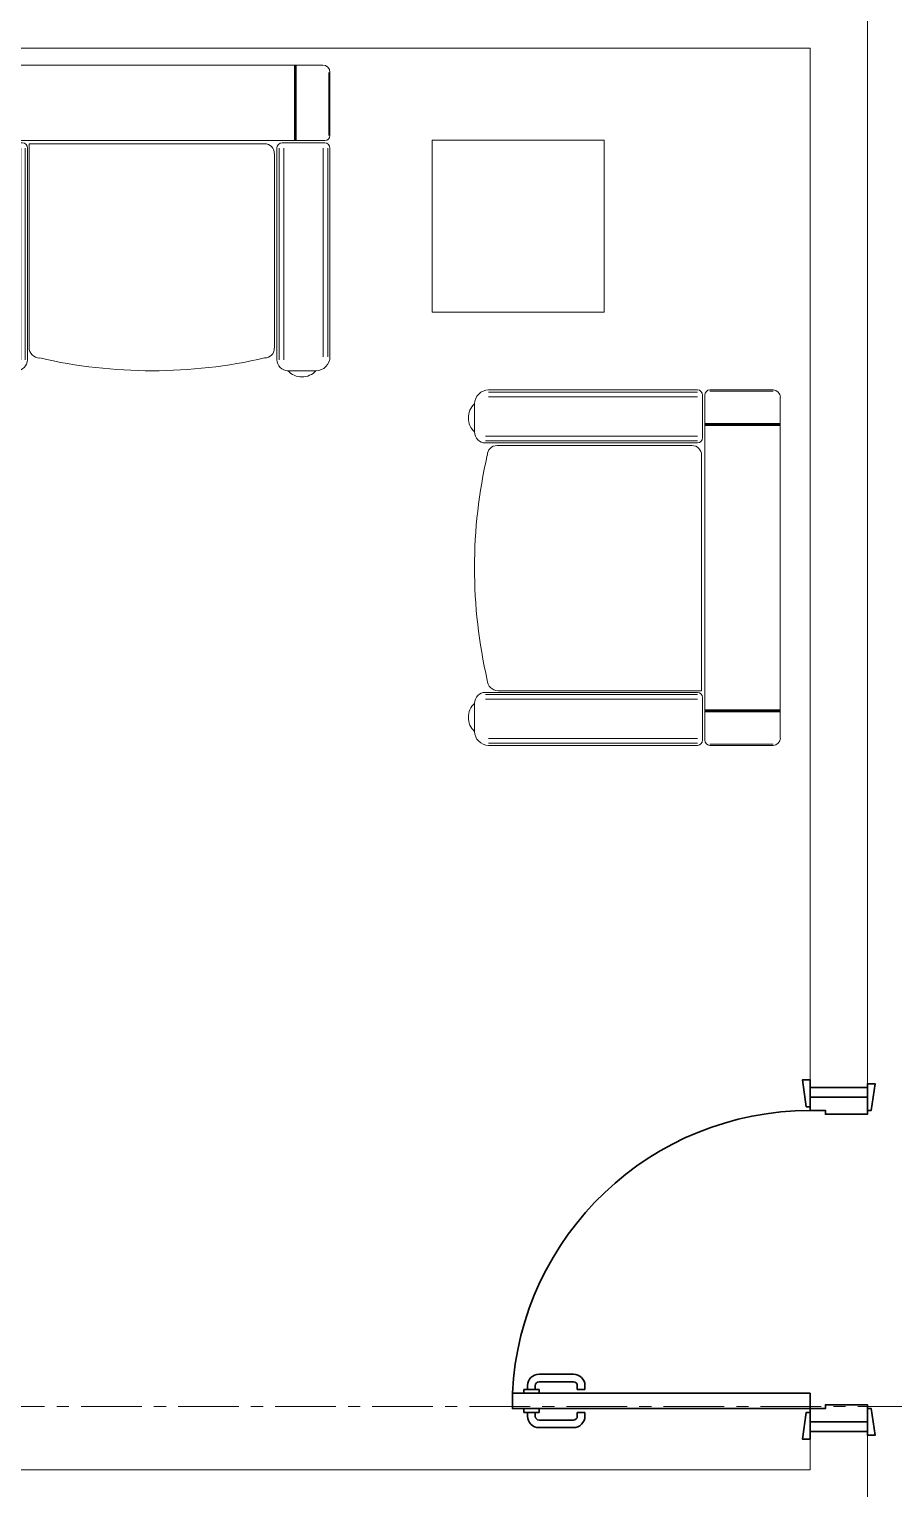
# Model space of a CAD drawing. Header units: millimetres. Extents: x 26027 to 581921, y 7230 to 233891.
# Drawn here: x 475809 to 478071, y 178680 to 182500 of the extents above; entities that cross this region are included whole.
import ezdxf

# ---------------------------------------------------------------- set-up
doc = ezdxf.new("R2010")
doc.units = ezdxf.units.MM
doc.header["$LTSCALE"] = 5
doc.linetypes.add('CENTER', pattern=[50.8, 31.75, -6.35, 6.35, -6.35])
doc.layers.add('axes', color=252, linetype='Continuous')
for name, color, linetype, lineweight in [('E-ELEC-EQPM-2', 85, 'Continuous', 30), ('GE-ARCHITECTURAL_ELEMENTS', 8, 'Continuous', 30), ('GE-FURNITURE', 8, 'Continuous', 30), ('LOADING', 252, 'Continuous', 5), ('Medical Equipment and Furniture', 252, 'Continuous', 0), ('Walls', 252, 'Continuous', 5), ('Wooden Joinery', 252, 'Continuous', 5)]:
    doc.layers.add(name, color=color, linetype=linetype, lineweight=lineweight)
doc.layers.add('EXF', color=7, linetype='Continuous', lineweight=30, true_color=0x4e7e3e)

# ---------------------------------------------------------------- blocks, each defined once
blk = doc.blocks.new('single seat')
at = {"layer": 'LOADING'}
for p, q in [((-972742.2, -381703.1), (-972742.2, -382595.5)), ((-972558.1, -381684), (-972723.2, -381684)), ((-972558.1, -381687.4), (-972723.2, -381687.4)), ((-972544.8, -381697.3), (-972544.8, -382601.1)), ((-972538.5, -381697.3), (-972538.5, -381809.5)), ((-971978.9, -381684), (-972525.2, -381684)), ((-971978.9, -381689.9), (-972525.2, -381689.9)), ((-971978.9, -381701.7), (-972525.2, -381701.7)), ((-971942.2, -381720.6), (-971942.2, -381794)), ((-972544.8, -381772.1), (-972742.2, -381772.1)), ((-972544.8, -381774.6), (-972742.2, -381774.6)), ((-972544.8, -381777.1), (-972742.2, -381777.1)), ((-971971, -381805.1), (-972525.2, -381805.1)), ((-971971, -381816.9), (-972525.2, -381816.9)), ((-972536.4, -381854.9), (-972536.4, -382471.4)), ((-971971, -381822.8), (-972525.2, -381822.8)), ((-972001, -381829.5), (-972511, -381829.5)), ((-972536.4, -382471.4), (-972003.7, -382471.4)), ((-972538.5, -382600.9), (-972538.5, -382488.7)), ((-971971, -382475.4), (-972525.2, -382475.4)), ((-971971, -382481.3), (-972525.2, -382481.3)), ((-971971, -382493.1), (-972525.2, -382493.1)), ((-971942.2, -382577.6), (-971942.2, -382504.2)), ((-972544.8, -382521), (-972742.2, -382521)), ((-972544.8, -382523.6), (-972742.2, -382523.6)), ((-972544.8, -382526.1), (-972742.2, -382526.1)), ((-972558.1, -382610.8), (-972723.2, -382610.8)), ((-972558.1, -382614.2), (-972723.2, -382614.2)), ((-971978.9, -382596.4), (-972525.2, -382596.4)), ((-971978.9, -382608.3), (-972525.2, -382608.3)), ((-971978.9, -382614.2), (-972525.2, -382614.2))]:
    blk.add_line(p, q, dxfattribs=at)
for centre, radius, start, end in [((-972723.2, -381703.1), 19.1, 90, 180), ((-972558.1, -381697.3), 13.3, 0, 90), ((-972525.2, -381697.3), 13.3, 90, 180), ((-971978.9, -381720.6), 36.6, 0, 90), ((-971976, -381757.3), 49.9, 312.6462, 47.3538), ((-972525.2, -381809.5), 13.3, 180, 270), ((-971971, -381794), 28.8, 270, 0), ((-972511, -381854.9), 25.3, 90, 180), ((-972001, -381854.9), 25.3, 0, 90), ((-973252.2, -382149.1), 1310, 347.0217, 12.9783), ((-972003.7, -382443.3), 28.1, 270, 0), ((-972525.2, -382488.7), 13.3, 90, 180), ((-971971, -382504.2), 28.8, 0, 90), ((-971976, -382540.9), 49.9, 312.6462, 47.3538), ((-971978.9, -382577.6), 36.6, 270, 0), ((-972723.2, -382595.1), 19.1, 180, 270), ((-972558.1, -382600.9), 13.3, 270, 0), ((-972525.2, -382600.9), 13.3, 180, 270)]:
    blk.add_arc(centre, radius, start, end, dxfattribs=at)
blk = doc.blocks.new('A$C72370EFE')
at = {"layer": 'GE-ARCHITECTURAL_ELEMENTS'}
for p, q in [((-0.01, -0.03), (-0.01, -0.07)), ((0, -0.03), (-0.01, -0.03)), ((0.04, -0.03), (0.05, -0.03)), ((0.05, -0.03), (0.05, -0.07)), ((-0.05, -0.07), (-0.05, -0.16)), ((-0.03, -0.07), (-0.03, -0.16)), ((-0.01, -0.04), (-0.02, -0.04)), ((-0.01, -0.06), (-0.02, -0.06)), ((0, -0.07), (-0.01, -0.07)), ((0.04, -0.07), (0.05, -0.07)), ((0.05, -0.04), (0.06, -0.04)), ((0.05, -0.06), (0.06, -0.06)), ((0.07, -0.07), (0.07, -0.16)), ((0.09, -0.07), (0.09, -0.16)), ((-0.01, -0.17), (-0.02, -0.17)), ((-0.01, -0.19), (-0.02, -0.19)), ((-0.01, -0.17), (-0.01, -0.19)), ((0.05, -0.17), (0.06, -0.17)), ((0.05, -0.17), (0.05, -0.19)), ((0.05, -0.19), (0.06, -0.19))]:
    blk.add_line(p, q, dxfattribs=at)
for centre, radius, start, end in [((-0.02, -0.07), 0.03, 90, 180), ((-0.02, -0.07), 0.01, 90, 180), ((0.06, -0.07), 0.03, 0, 90), ((0.06, -0.07), 0.01, 0, 90), ((-0.02, -0.16), 0.03, 180, 270), ((-0.02, -0.16), 0.01, 180, 270), ((0.06, -0.16), 0.01, 270, 0), ((0.06, -0.16), 0.03, 270, 0)]:
    blk.add_arc(centre, radius, start, end, dxfattribs=at)
blk = doc.blocks.new('DR1')
at = {"layer": 'GE-FURNITURE', "elevation": 0}
for points in [[(1743402.9, 41721.9), (1743392.9, 41721.9), (1743382.9, 41791.9), (1743402.9, 41791.9)], [(1743552.9, 41731.9), (1743562.9, 41731.9), (1743572.9, 41801.9), (1743552.9, 41801.9)], [(1743552.9, 41681.9), (1744331.9, 41681.9), (1744331.9, 41721.9), (1743552.9, 41721.9)], [(1743402.9, 40941.9), (1743392.9, 40941.9), (1743382.9, 40871.9), (1743402.9, 40871.9)], [(1743552.9, 40931.9), (1743562.9, 40931.9), (1743572.9, 40861.9), (1743552.9, 40861.9)]]:
    blk.add_lwpolyline(points, close=True, dxfattribs=at)
for points in [[(1743552.9, 41756.9), (1743402.9, 41756.9), (1743402.9, 41781.9), (1743552.9, 41781.9), (1743552.9, 41756.9)], [(1743552.9, 41756.9), (1743552.9, 41721.9), (1743512.9, 41721.9), (1743512.9, 41711.9), (1743402.9, 41711.9), (1743402.9, 41756.9), (1743552.9, 41756.9)], [(1743552.9, 40906.9), (1743552.9, 40941.9), (1743512.9, 40941.9), (1743512.9, 40951.9), (1743402.9, 40951.9), (1743402.9, 40906.9), (1743552.9, 40906.9)], [(1743552.9, 40906.9), (1743402.9, 40906.9), (1743402.9, 40881.9), (1743552.9, 40881.9), (1743552.9, 40906.9)]]:
    blk.add_lwpolyline(points, dxfattribs=at)
at = {"layer": 'GE-FURNITURE'}
blk.add_arc((1743552.9, 41721.9, 0), 780, 270, 357.0603, dxfattribs=at)
at = {"layer": 'GE-FURNITURE', "xscale": -999.9999999998856, "yscale": 999.9999999998856, "zscale": 999.9999999998854, "rotation": 270}
blk.add_blockref('A$C72370EFE', (1744331.9, 41681.9, 0), dxfattribs=at)

msp = doc.modelspace()

# ---------------------------------------------------------------- hatches: boundary and pattern name
at = {"layer": 'E-ELEC-EQPM-2'}
h = msp.add_hatch(dxfattribs=at)
h.set_pattern_fill('CROSS', color=85, scale=10)
h.set_pattern_definition([(0, (368880, 104830), (63.5, 63.5), [31.75, -95.25]), (90, (368895.875, 104814.125), (-63.5, 63.5), [31.75, -95.25])])
edge = h.paths.add_edge_path()
edge.add_line((457685.6, 145694.3), (457685.6, 152806.1))
edge.add_line((457685.6, 152806.1), (462487.4, 152806.1))
edge.add_line((462487.4, 152806.1), (462487.4, 145900.9))
edge.add_line((462487.4, 145900.9), (462587.4, 145901.1))
edge.add_line((462587.4, 145901.1), (462587.4, 152806.1))
edge.add_line((462587.4, 152806.1), (464555.9, 152806.1))
edge.add_line((464555.9, 152806.1), (469284.4, 152806.1))
edge.add_line((469284.4, 152806.1), (471903.7, 152806.1))
edge.add_line((471903.7, 152806.1), (471903.7, 142653.2))
edge.add_line((471903.7, 142653.2), (478231.4, 142645.9))
edge.add_line((478231.4, 142645.9), (478231.4, 142845.2))
edge.add_line((478231.4, 142845.2), (472503.7, 142845.2))
edge.add_line((472503.7, 142845.2), (472503.7, 157840))
edge.add_line((472503.7, 157840), (472504, 159009.2))
edge.add_line((472504, 159009.2), (479768.6, 159009.2))
edge.add_line((479768.6, 159009.2), (479768.6, 159109.2))
edge.add_line((479768.6, 159109.2), (472503.7, 159109.2))
edge.add_line((472503.7, 159109.2), (472503.7, 169315.6))
edge.add_line((472503.7, 169315.6), (478921.1, 169315.6))
edge.add_line((478921.1, 169315.6), (484286.4, 169315.6))
edge.add_line((484286.4, 169315.6), (484286.4, 166351.2))
edge.add_line((484286.4, 166351.2), (484486.4, 166351.2))
edge.add_line((484486.4, 166351.2), (484486.4, 169515.6))
edge.add_line((484486.4, 169515.6), (479083.8, 169515.6))
edge.add_line((479083.8, 169515.6), (479083.8, 190946.9))
edge.add_line((479083.8, 190946.9), (479083.8, 191341.6))
edge.add_line((479083.8, 191341.6), (478883.8, 191341.6))
edge.add_line((478883.8, 191341.6), (478883.8, 195124.3))
edge.add_line((478883.8, 195124.3), (477262.4, 195124.3))
edge.add_line((477262.4, 195124.3), (477262.4, 205421.2))
edge.add_line((477262.4, 205421.2), (474368, 205421.2))
edge.add_line((474368, 205421.2), (469356.9, 205421.2))
edge.add_line((469356.9, 205421.2), (469256.9, 205421.2))
edge.add_line((469256.9, 205421.2), (469256.9, 204391.3))
edge.add_line((469256.9, 204391.3), (469856.9, 204391.3))
edge.add_line((469856.9, 204391.3), (469856.9, 204821.2))
edge.add_line((469856.9, 204821.2), (471179.3, 204821.2))
edge.add_line((471179.3, 204821.2), (471179.3, 204391.3))
edge.add_line((471179.3, 204391.3), (471779.3, 204391.3))
edge.add_line((471779.3, 204391.3), (471779.3, 204821.2))
edge.add_line((471779.3, 204821.2), (476662.4, 204821.2))
edge.add_line((476662.4, 204821.2), (476662.4, 194457.6))
edge.add_line((476662.4, 194457.6), (478283.8, 194457.6))
edge.add_line((478283.8, 194457.6), (478283.8, 169915.6))
edge.add_line((478283.8, 169915.6), (471903.7, 169915.6))
edge.add_line((471903.7, 169915.6), (471903.7, 159212))
edge.add_line((471903.7, 159212), (470513.7, 159212))
edge.add_line((470513.7, 159212), (470513.7, 159112))
edge.add_line((470513.7, 159112), (471903.7, 159112))
edge.add_line((471903.7, 159112), (471903.7, 153006.1))
edge.add_line((471903.7, 153006.1), (462587.4, 153006.1))
edge.add_line((462587.4, 153006.1), (462487.4, 152906.1))
edge.add_line((462487.4, 152906.1), (457585.6, 152906.1))
edge.add_line((457585.6, 152906.1), (457585.6, 145694.3))
at = {"layer": 'EXF'}
h = msp.add_hatch(dxfattribs=at)
h.set_pattern_fill('CROSS', color=256, scale=10)
edge = h.paths.add_edge_path()
edge.add_line((464555.9, 152806.1), (469284.4, 152806.1))
edge.add_line((469284.4, 152806.1), (471903.7, 152806.1))
edge.add_line((471903.7, 152806.1), (471903.7, 142653.2))
edge.add_line((471903.7, 142653.2), (478231.4, 142645.9))
edge.add_line((478231.4, 142645.9), (478231.4, 142845.2))
edge.add_line((478231.4, 142845.2), (472503.7, 142845.2))
edge.add_line((472503.7, 142845.2), (472503.7, 157840))
edge.add_line((472503.7, 157840), (472504, 159009.2))
edge.add_line((472504, 159009.2), (479768.6, 159009.2))
edge.add_line((479768.6, 159009.2), (479768.6, 159109.2))
edge.add_line((479768.6, 159109.2), (472503.7, 159109.2))
edge.add_line((472503.7, 159109.2), (472503.7, 169315.6))
edge.add_line((472503.7, 169315.6), (478921.1, 169315.6))
edge.add_line((478921.1, 169315.6), (484286.4, 169315.6))
edge.add_line((484286.4, 169315.6), (484286.4, 166351.2))
edge.add_line((484286.4, 166351.2), (484486.4, 166351.2))
edge.add_line((484486.4, 166351.2), (484486.4, 169515.6))
edge.add_line((484486.4, 169515.6), (479083.8, 169515.6))
edge.add_line((479083.8, 169515.6), (479083.8, 190946.9))
edge.add_line((479083.8, 190946.9), (479083.8, 191341.6))
edge.add_line((479083.8, 191341.6), (478883.8, 191341.6))
edge.add_line((478883.8, 191341.6), (478883.8, 195124.3))
edge.add_line((478883.8, 195124.3), (477262.4, 195124.3))
edge.add_line((477262.4, 195124.3), (477262.4, 205421.2))
edge.add_line((477262.4, 205421.2), (474368, 205421.2))
edge.add_line((474368, 205421.2), (469356.9, 205421.2))
edge.add_line((469356.9, 205421.2), (469256.9, 205421.2))
edge.add_line((469256.9, 205421.2), (469256.9, 204391.3))
edge.add_line((469256.9, 204391.3), (469856.9, 204391.3))
edge.add_line((469856.9, 204391.3), (469856.9, 204821.2))
edge.add_line((469856.9, 204821.2), (471179.3, 204821.2))
edge.add_line((471179.3, 204821.2), (471179.3, 204391.3))
edge.add_line((471179.3, 204391.3), (471779.3, 204391.3))
edge.add_line((471779.3, 204391.3), (471779.3, 204821.2))
edge.add_line((471779.3, 204821.2), (476662.4, 204821.2))
edge.add_line((476662.4, 204821.2), (476662.4, 194457.6))
edge.add_line((476662.4, 194457.6), (478283.8, 194457.6))
edge.add_line((478283.8, 194457.6), (478283.8, 169915.6))
edge.add_line((478283.8, 169915.6), (471903.7, 169915.6))
edge.add_line((471903.7, 169915.6), (471903.7, 159212))
edge.add_line((471903.7, 159212), (470513.7, 159212))
edge.add_line((470513.7, 159212), (470513.7, 159112))
edge.add_line((470513.7, 159112), (471903.7, 159112))
edge.add_line((471903.7, 159112), (471903.7, 153006.1))
edge.add_line((471903.7, 153006.1), (462587.4, 153006.1))

# ---------------------------------------------------------------- linework, layer by layer
at = {"layer": 'axes', "linetype": 'CENTER', "lineweight": 0}
msp.add_line((544175.8, 178895.3, 2.4), (461277.7, 178895.3, 2.4), dxfattribs=at)
at = {"layer": 'Medical Equipment and Furniture', "elevation": 2.3}
msp.add_lwpolyline([(477313.4, 181759.7), (477313.4, 182209.7), (476863.4, 182209.7), (476863.4, 181759.7)], close=True, dxfattribs=at)
at = {"layer": 'Walls'}
for p, q in [((478002.4, 191130.3, 2.4), (478002.4, 179730.3, 2.4)), ((473313.8, 182450, 2.4), (477852.4, 182450, 2.4)), ((477852.4, 182450, 2.4), (477852.4, 179730.3, 2.4)), ((477852.4, 179730.3, 2.4), (478002.4, 179730.3, 2.4)), ((477852.4, 178830.3, 2.4), (477852.4, 178730.3, 2.4)), ((477852.4, 178830.3, 2.4), (478002.4, 178830.3, 2.4)), ((478002.4, 178830.3, 2.4), (478002.4, 178530.3, 2.4)), ((473313.8, 178730.3, 2.4), (477852.4, 178730.3, 2.4))]:
    msp.add_line(p, q, dxfattribs=at)

# ---------------------------------------------------------------- block references
at = {"layer": 'Medical Equipment and Furniture', "rotation": 270}
msp.add_blockref('single seat', (858280.3, -790336.1, 2.4), dxfattribs=at)
at = {"layer": 'Medical Equipment and Furniture', "xscale": -1}
msp.add_blockref('single seat', (-494967.7, 563240, 2.4), dxfattribs=at)
at = {"layer": 'Wooden Joinery', "rotation": 180}
msp.add_blockref('DR1', (2221405.3, 220612.2, 2.4), dxfattribs=at)

doc.saveas('drawing.dxf')
